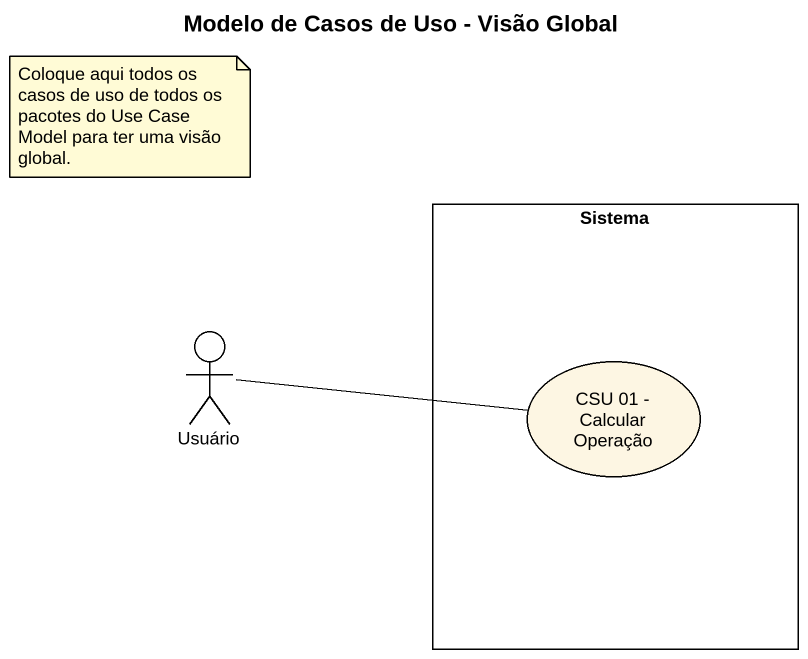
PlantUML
@startuml
title Modelo de Casos de Uso - Visão Global
rectangle Sistema {
  usecase "CSU 01 - Calcular Operação" as CSU_01_Calcular_Operação
}
actor Usuário
Usuário -right- CSU_01_Calcular_Operação
note as N1
  Coloque aqui todos os casos de uso de todos os pacotes do Use Case Model para ter uma visão global.
end note
@enduml
